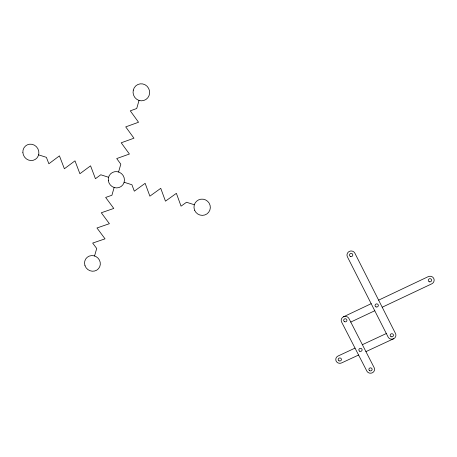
<?xml version="1.0" encoding="UTF-8"?>
<svg xmlns="http://www.w3.org/2000/svg" width="457" height="457" viewBox="0 0 457 457"><rect width="100%" height="100%" fill="white"/><g stroke="black" fill="none" stroke-linecap="round" stroke-linejoin="round"><path stroke-width="0.69" d="M94.559 255.96L96.701 248.477L92.674 243.078L105.041 238.84L96.964 227.986L109.389 223.696L101.294 212.773L113.776 208.432L105.653 197.441L111.919 195.248L114.13 187.519M118.574 171.975L120.808 164.154L116.712 158.562L129.411 154.032L121.202 142.79L133.958 138.208L125.721 126.886L138.54 122.248L130.285 110.851L136.717 108.509L139.025 100.431M343.498 316.804A4.096 3.907 -3.6 0 1 348.977 318.569L374.174 367.702A4.067 3.827 -3.1 0 1 372.278 372.821A4.067 3.827 -3.1 0 1 366.845 371.073L341.619 322.048A4.096 3.907 -3.6 0 1 343.498 316.804L371.181 303.682M378.63 300.152L428.175 276.674A4.216 3.999 -16.3 0 1 433.762 278.462A4.216 3.999 -16.3 0 1 431.722 283.854L382.212 307.23M350.77 322.071L374.763 310.743M355.032 348.108L338.031 356.032A4.05 3.839 -0.3 0 0 336.181 361.167A4.05 3.839 -0.3 0 0 341.602 362.921L358.591 355.026M362.367 344.687L386.319 333.519M365.926 351.622L393.574 338.774A4.119 3.896 -7.6 0 0 395.522 333.553L354.883 253.189A4.164 4.027 -11.9 0 0 349.319 251.407A4.164 4.027 -11.9 0 0 347.406 256.823L388.09 337.009A4.119 3.896 -7.6 0 0 393.574 338.774M38.622 154.854L46.38 157.339L48.876 163.777L59.433 155.866L64.386 168.753L74.988 160.847L79.906 173.729L90.56 165.834L95.439 178.71L100.78 174.774L108.56 177.265M124.133 182.257L131.924 184.754L134.312 191.169L145.137 183.32L149.885 196.162L160.75 188.324L165.463 201.16L176.379 193.328L181.052 206.158L186.53 202.251L194.339 204.759M108.32 180.498A8.266 7.992 52.1 0 0 121.242 186.41A8.266 7.992 52.1 0 0 119.494 172.329A8.266 7.992 52.1 0 0 108.32 180.498M194.602 210.226A8.22 8.083 34.6 0 0 208.638 212.305A8.22 8.083 34.6 0 0 203.245 199.206A8.22 8.083 34.6 0 0 194.602 210.226M22.867 152.541A8.329 7.889 56.8 0 0 35.378 159.35A8.329 7.889 56.8 0 0 34.355 145.155A8.329 7.889 56.8 0 0 22.867 152.541M84.996 265.706A8.055 7.683 39.6 0 0 98.466 268.733A8.055 7.683 39.6 0 0 93.845 255.766A8.055 7.683 39.6 0 0 84.996 265.706M133.284 90.143A8.54 8.272 72.1 0 0 143.692 100.517A8.54 8.272 72.1 0 0 147.074 86.247A8.54 8.272 72.1 0 0 133.284 90.143M344.481 321.671A1.639 1.565 -3.6 0 0 346.932 320.294A1.639 1.565 -3.6 0 0 344.475 318.963A1.639 1.565 -3.6 0 0 344.481 321.671M350.525 256.514A1.668 1.611 -11.9 0 0 352.787 254.755A1.668 1.611 -11.9 0 0 350.113 253.755A1.668 1.611 -11.9 0 0 350.525 256.514M429.529 281.832A1.685 1.599 -16.3 0 0 431.568 279.793A1.685 1.599 -16.3 0 0 428.752 279.17A1.685 1.599 -16.3 0 0 429.529 281.832M376.077 306.927A1.657 1.577 -8.8 0 0 378.333 305.213A1.657 1.577 -8.8 0 0 375.677 304.225A1.657 1.577 -8.8 0 0 376.077 306.927M391.072 336.689A1.645 1.56 -7.6 0 0 393.448 335.158A1.645 1.56 -7.6 0 0 390.889 333.998A1.645 1.56 -7.6 0 0 391.072 336.689M359.659 351.204A1.634 1.542 -3.3 0 0 362.11 349.856A1.634 1.542 -3.3 0 0 359.665 348.531A1.634 1.542 -3.3 0 0 359.659 351.204M369.69 370.718A1.628 1.531 -3.1 0 0 372.135 369.382A1.628 1.531 -3.1 0 0 369.696 368.062A1.628 1.531 -3.1 0 0 369.69 370.718M339.014 360.813A1.622 1.537 -0.3 0 0 341.436 359.47A1.622 1.537 -0.3 0 0 339.003 358.151A1.622 1.537 -0.3 0 0 339.014 360.813"/></g></svg>
